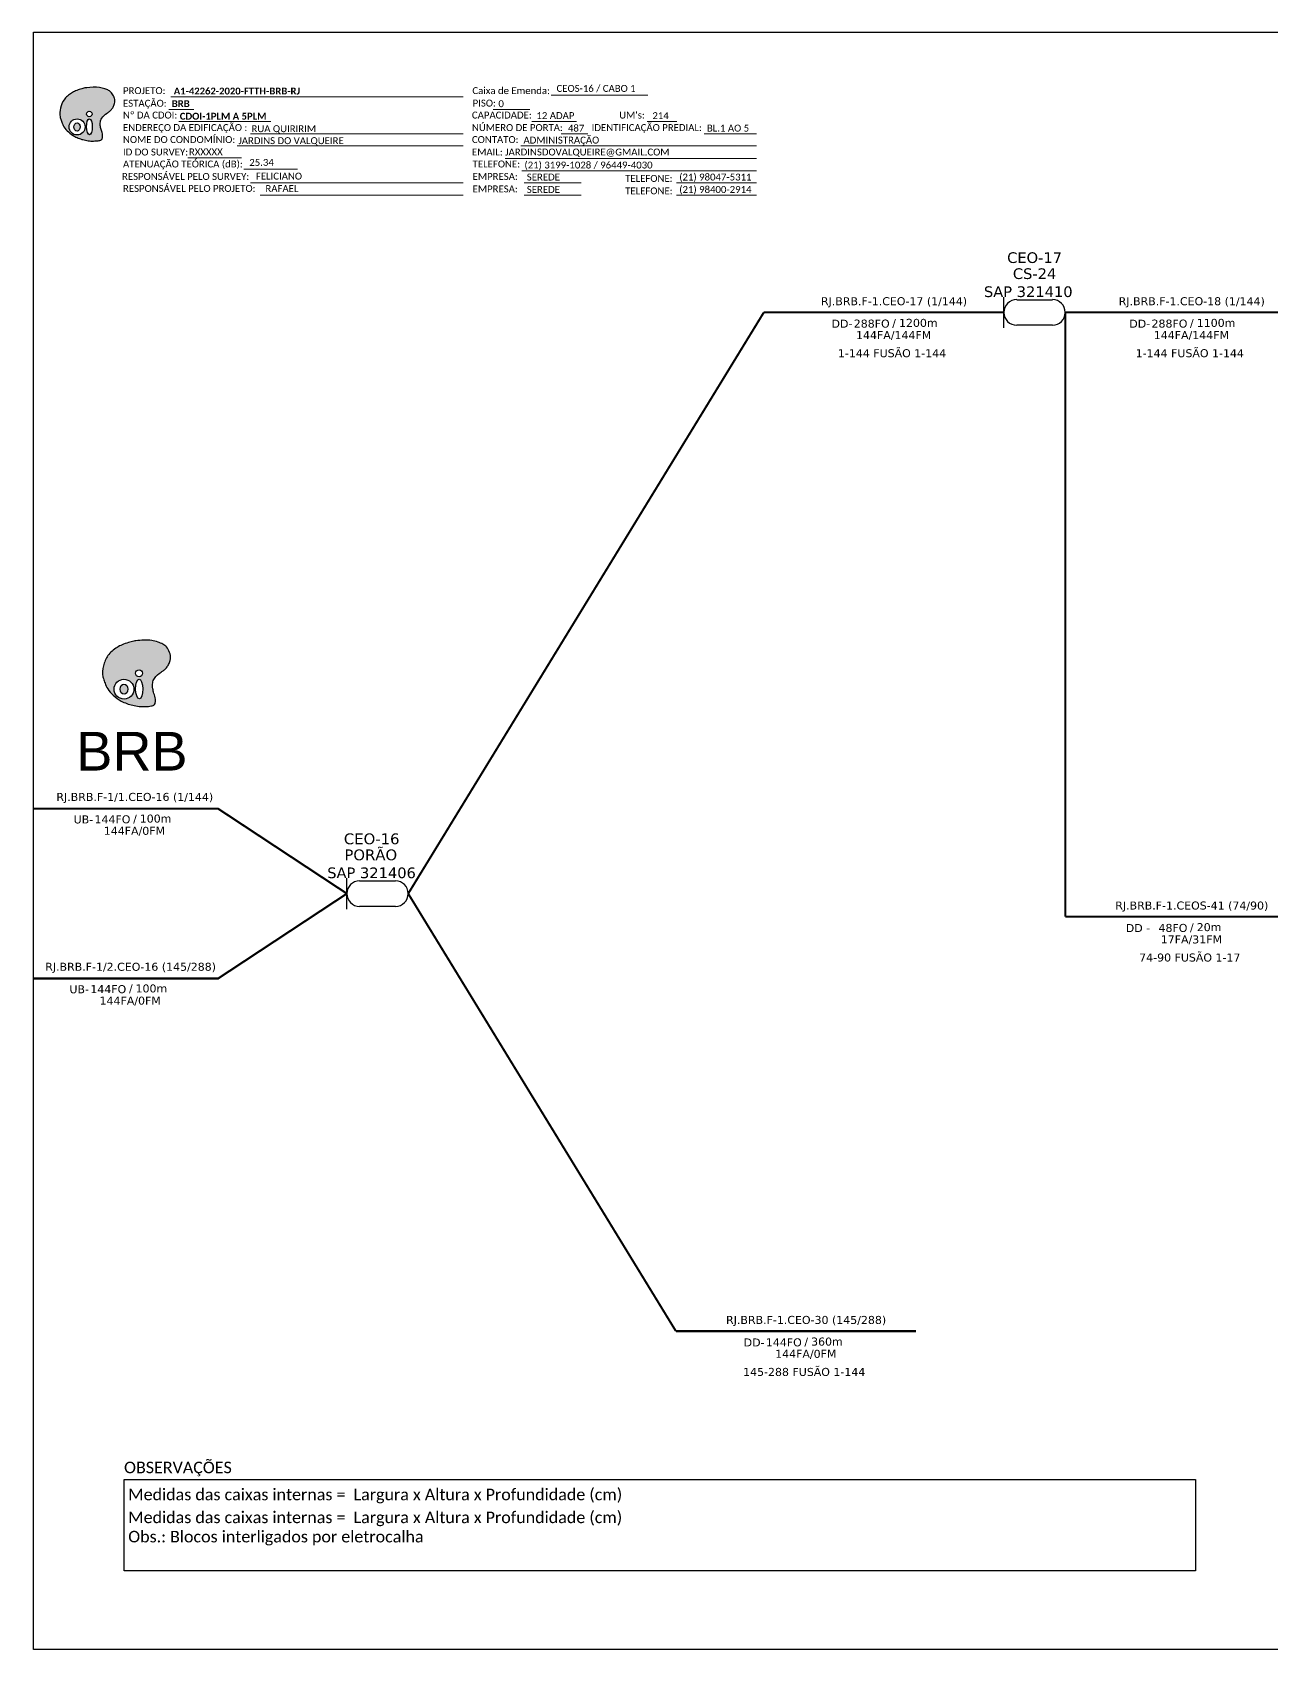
# Model space of a CAD drawing. Header units: inches. Extents: x 1064 to 5530, y 550 to 970.
# Drawn here: x 1709.3 to 2031.2, y 550.4 to 970.4 of the extents above; entities that cross this region are included whole.
import ezdxf
from ezdxf.enums import TextEntityAlignment as Align

# ---------------------------------------------------------------- set-up
doc = ezdxf.new("R2010")
doc.units = ezdxf.units.IN
doc.header["$MEASUREMENT"] = 0
for name, color, linetype in [('20.4-CEO', 1, 'Continuous'), ('20.5-CABO AÉREO', 1, 'Continuous'), ('20.5-CABO EM DUTO', 1, 'Continuous')]:
    doc.layers.add(name, color=color, linetype=linetype)
doc.layers.add('40.1-ETIQUETAS', color=1, linetype='Continuous', lineweight=20)
doc.styles.add('ARIAL', font='arial.ttf')
doc.styles.add('siredit', font='verdana.ttf')
doc.styles.add('WMF-Calibri0', font='calibri.ttf')
doc.styles.add('WMF-Calibri1', font='calibrib.ttf')
doc.linetypes.add('FENCELINE1', pattern='A,0.25,-0.1,[133,ltypeshp.shx,S=0.1,R=0,X=-0.1,Y=0],-0.1,1', length=1.45)

# ---------------------------------------------------------------- blocks, each defined once
blk = doc.blocks.new('OI')
h = blk.add_hatch(color=40)
edge = h.paths.add_edge_path()
edge.add_spline(control_points=[(4.35, -0.67), (3.92, -0.99), (3.26, -1.5), (2.81, -2.59), (2.9, -3.5), (3.06, -4.27), (3.31, -4.85), (3.37, -5.39), (3.4, -5.88), (3.2, -6.4), (2.54, -6.61), (1.65, -6.63), (0.55, -6.67), (-0.56, -6.42), (-1.61, -6.14), (-2.77, -5.61), (-3.92, -4.77), (-4.89, -3.7), (-5.34, -2.65), (-5.6, -1.94), (-5.85, -0.96), (-5.71, 0.47), (-5.1, 2.02), (-4.14, 3.02), (-3.3, 3.61), (-2.37, 4.16), (-1.36, 4.44), (-0.56, 4.7), (0.79, 4.85), (2.24, 4.97), (3.79, 4.57), (4.67, 4.21), (5.44, 3.65), (5.76, 2.99), (6.03, 2.21), (6.01, 1.46), (5.72, 0.64), (5.31, 0.08), (4.88, -0.38), (4.51, -0.55), (4.35, -0.67)], knot_values=[0, 0, 0, 0, 1.60434, 2.417191, 3.427595, 4.282808, 4.776746, 5.304182, 5.888771, 6.258406, 6.858137, 7.79129, 8.986195, 10.124242, 11.187857, 12.242908, 13.953784, 15.414161, 16.515391, 17.349188, 17.675853, 19.552021, 21.515531, 22.568638, 23.63245, 24.621084, 25.782718, 26.745347, 27.142653, 29.870543, 31.004649, 31.921532, 32.709589, 33.801391, 34.042471, 35.192333, 35.971461, 36.628871, 37.254359, 37.836911, 37.836911, 37.836911, 37.836911], degree=3, periodic=0)
h.paths.add_polyline_path([(1.13, -0.87, -1), (-0.04, -0.87, -1)], flags=16)
edge = h.paths.add_edge_path(flags=16)
edge.add_ellipse((0.56, -3.59), major_axis=(-0.02, 1.71), ratio=0.361305, start_angle=0, end_angle=360)
h.paths.add_polyline_path([(-0.36, -3.62, -1), (-3.8, -3.62, -1)], flags=16)
edge = h.paths.add_edge_path(flags=0)
edge.add_ellipse((-2.08, -3.62), major_axis=(0, 0.885), ratio=0.758294, start_angle=0, end_angle=360)
at = {"color": 40}
for centre, radius in [((-2.08, -3.62), 1.72), ((0.54, -0.87), 0.587)]:
    blk.add_circle(centre, radius, dxfattribs=at)
blk.add_ellipse((-2.08, -3.62), major_axis=(0, 0.885), ratio=0.758294, start_param=-3.141592653589792, end_param=3.141592653589792, dxfattribs=at)
blk.add_ellipse((0.56, -3.59), major_axis=(-0.02, 1.71), ratio=0.361305, dxfattribs=at)
at = {"color": 40, "start_tangent": (-0.800898, -0.598801), "end_tangent": (-0.800898, -0.598801)}
blk.add_spline([(4.35, -0.67), (3.2, -1.78), (2.9, -2.54), (2.92, -3.55), (3.12, -4.38), (3.28, -4.85), (3.37, -5.37), (3.35, -5.95), (3.2, -6.29), (2.66, -6.55), (1.73, -6.63), (0.54, -6.62), (-0.58, -6.41), (-1.6, -6.11), (-2.56, -5.67), (-3.95, -4.67), (-4.89, -3.56), (-5.37, -2.56), (-5.64, -1.78), (-5.72, -1.46), (-5.63, 0.42), (-4.84, 2.22), (-4.13, 2.99), (-3.27, 3.62), (-2.4, 4.09), (-1.3, 4.47), (-0.37, 4.72), (0.02, 4.77), (2.75, 4.8), (3.85, 4.53), (4.69, 4.16), (5.31, 3.68), (5.85, 2.73), (5.93, 2.5), (5.94, 1.35), (5.67, 0.62), (5.29, 0.08), (4.84, -0.36), (4.35, -0.67)], degree=3, dxfattribs=at)
blk = doc.blocks.new('ETIQUETA_RS5F')
at = {"layer": '40.1-ETIQUETAS', "color": 0, "style": 'siredit'}
blk.add_text('/', height=1.5, dxfattribs=at).set_placement((1.58, -1.95), align=Align.MIDDLE_RIGHT)
for tag, p in [('ETIQUETA_R_PRIMARIA', (1.21, 4.1)), ('ETIQUETA_R_SECUNDARIA', (1.21, 2.1)), ('F_ATIVAS/F_MORTAS', (1.14, -4.24))]:
    blk.add_attdef(tag, text='', height=1.5, dxfattribs=at).set_placement(p, align=Align.MIDDLE_CENTER)
for tag, p in [('TIPO_CABO', (-6.58, -2.12)), ('CAP_CABO', (0.4, -2.09))]:
    blk.add_attdef(tag, text='', height=1.5, dxfattribs=at).set_placement(p, align=Align.MIDDLE_RIGHT)
blk.add_attdef('METROS', text='', height=1.5, dxfattribs=at).set_placement((2.14, -1.95), align=Align.MIDDLE_LEFT)
for tag, p in [('FUSÃO_1', (0.85, -8.39)), ('FUSÃO_2', (0.85, -10.6)), ('FUSÃO_3', (0.85, -12.93)), ('FUSÃO_4', (0.85, -15.14)), ('FUSÃO_5', (0.85, -17.16))]:
    blk.add_attdef(tag, text='', height=1.5, dxfattribs=at).set_placement(p, align=Align.CENTER)
blk = doc.blocks.new('CEO_UN')
at = {"layer": '20.4-CEO', "color": 0}
for p, q in [((-9.11, 2.39), (-2.39, 2.39)), ((-2.39, -2.39), (-9.11, -2.39))]:
    blk.add_line(p, q, dxfattribs=at)
blk.add_lwpolyline([(-11.5, -2.89), (-11.5, 2.89)], dxfattribs=at)
for centre, start, end in [((-9.11, 0), 90, 270), ((-2.39, 0), 270, 90)]:
    blk.add_arc(centre, 2.39, start, end, dxfattribs=at)
at = {"layer": '20.4-CEO', "color": 7, "style": 'siredit'}
for tag, height, p in [('NOME?', 2.03, (-5.75, 10.27)), ('LOCAL?', 2.03, (-5.75, 7.27)), ('TIPO?', 2, (-9.11, 3.89))]:
    blk.add_attdef(tag, text='', height=height, dxfattribs=at).set_placement(p, align=Align.MIDDLE_CENTER)
blk.add_attdef('FIBRAS_RESERVA', text='', height=2.03, dxfattribs=at).set_placement((-5.75, -3.97), align=Align.TOP_CENTER)

msp = doc.modelspace()

# ---------------------------------------------------------------- linework, layer by layer
msp.add_lwpolyline([(1709.6, 970.36), (2303.6, 970.36), (2303.6, 550.36), (1709.6, 550.36)], close=True)
at = {"color": 7, "lineweight": 0}
for points in [[(1745.27, 953.57), (1821.24, 953.57)], [(1844.08, 954.06), (1869.21, 954.06)], [(1744.75, 950.29), (1751.3, 950.29)], [(1829.04, 950.33), (1838.52, 950.33)], [(1747.41, 947.22), (1771.23, 947.22)], [(1839.08, 947.22), (1850.7, 947.22)], [(1869.03, 947.22), (1876.69, 947.22)], [(1762.57, 940.87), (1821.24, 940.87)], [(1765.98, 943.98), (1821.24, 943.98)], [(1836.2, 940.87), (1897.43, 940.87)], [(1846.67, 943.98), (1853.61, 943.98)], [(1883.84, 943.98), (1897.4, 943.98)], [(1749.73, 937.81), (1763.67, 937.81)], [(1832.16, 937.63), (1897.43, 937.63)], [(1764.27, 934.84), (1778.21, 934.84)], [(1836.45, 934.4), (1897.43, 934.4)], [(1765.98, 931.29), (1821.24, 931.29)], [(1837.05, 931.29), (1851.85, 931.29)], [(1876.66, 931.29), (1897.43, 931.29)], [(1768.47, 928.05), (1821.24, 928.05)], [(1837.05, 928.05), (1851.85, 928.05)], [(1876.66, 928.05), (1897.43, 928.05)]]:
    msp.add_lwpolyline(points, dxfattribs=at)
at = {"color": 0}
msp.add_lwpolyline([(1733.17, 594.55), (2011.42, 594.55), (2011.42, 570.85), (1733.17, 570.85)], close=True, dxfattribs=at)
at = {"layer": '20.5-CABO AÉREO', "color": 0, "ltscale": 8}
for p, q in [((1961.68, 893.62), (1961.68, 901.62)), ((1965, 900.93), (1974.3, 900.93)), ((1974.3, 894.3), (1965, 894.3))]:
    msp.add_line(p, q, dxfattribs=at)
at = {"layer": '20.5-CABO AÉREO', "color": 0, "ltscale": 8, "const_width": 0.554}
for points in [[(1806.96, 746.69), (1899.32, 897.62)], [(1899.32, 897.62), (1961.68, 897.62)], [(1977.62, 897.62), (1977.62, 740.68)], [(1806.96, 746.69), (1876.49, 633.06)], [(1977.62, 740.68), (2039.98, 740.68)], [(1876.49, 633.06), (1938.86, 633.06)]]:
    msp.add_lwpolyline(points, dxfattribs=at)
at = {"layer": '20.5-CABO AÉREO', "color": 7, "ltscale": 8, "const_width": 0.554}
msp.add_lwpolyline([(1977.62, 897.62), (2039.98, 897.62)], dxfattribs=at)
at = {"layer": '20.5-CABO AÉREO', "color": 0, "ltscale": 8}
for centre, start, end in [((1965, 897.62), 90, 270), ((1974.3, 897.62), 270, 90)]:
    msp.add_arc(centre, 3.32, start, end, dxfattribs=at)
at = {"layer": '20.5-CABO EM DUTO', "color": 7, "const_width": 0.554}
for points in [[(1709.6, 768.75), (1757.57, 768.75), (1791.02, 746.69)], [(1709.6, 724.64), (1757.57, 724.64), (1791.02, 746.69)]]:
    msp.add_lwpolyline(points, dxfattribs=at)

# ---------------------------------------------------------------- block references
at = {"color": 7}
for p, xscale, yscale, zscale, rotation in [((1723.46, 950.19), 1.213923925163967, 1.213923925163954, 1.213923925163967, 0.1532896023949059), ((1736.23, 805.21), 1.49710697877893, 1.497106956351135, 1.497106964549302, 0.1532885625931853)]:
    msp.add_blockref('OI', p, dxfattribs=dict(at, xscale=xscale, yscale=yscale, zscale=zscale, rotation=rotation))
at = {"layer": '20.4-CEO', "color": 0}
ref = msp.add_blockref('CEO_UN', (1806.96, 746.69), dxfattribs=dict(at, xscale=1.385826771653544, yscale=1.385826771653544, zscale=1.385826771653544))
ref.add_attrib('NOME?', 'CEO-16', dxfattribs={"color": 0, "height": 2.81, "style": 'siredit'}).set_placement((1797.47, 760.92), align=Align.MIDDLE_CENTER)
ref.add_attrib('LOCAL?', 'PORÃO', dxfattribs={"color": 0, "height": 2.81, "style": 'siredit'}).set_placement((1797.23, 756.76), align=Align.MIDDLE_CENTER)
ref.add_attrib('TIPO?', '          SAP 321406', dxfattribs={"color": 0, "height": 2.7717, "style": 'siredit'}).set_placement((1791.39, 752.09), align=Align.MIDDLE_CENTER)
at = {"layer": '20.5-CABO AÉREO', "color": 7, "ltscale": 8}
ref = msp.add_blockref('ETIQUETA_RS5F', (2008.8, 897.62), dxfattribs=dict(at, xscale=1.385826771653544, yscale=1.385826771653544, zscale=1.385826771653544))
ref.add_attrib('ETIQUETA_R_SECUNDARIA', 'RJ.BRB.F-1.CEO-18 (1/144)', dxfattribs={"layer": '40.1-ETIQUETAS', "color": 0, "height": 2.0787, "style": 'siredit'}).set_placement((2010.48, 900.53), align=Align.MIDDLE_CENTER)
ref.add_attrib('TIPO_CABO', 'DD-', dxfattribs={"layer": '40.1-ETIQUETAS', "color": 0, "height": 2.079, "style": 'siredit'}).set_placement((1999.67, 894.69), align=Align.MIDDLE_RIGHT)
ref.add_attrib('CAP_CABO', '288FO', dxfattribs={"layer": '40.1-ETIQUETAS', "color": 0, "height": 2.079, "style": 'siredit'}).set_placement((2009.35, 894.72), align=Align.MIDDLE_RIGHT)
ref.add_attrib('METROS', '1100m', dxfattribs={"layer": '40.1-ETIQUETAS', "color": 0, "height": 2.079, "style": 'siredit'}).set_placement((2011.77, 894.91), align=Align.MIDDLE_LEFT)
ref.add_attrib('F_ATIVAS/F_MORTAS', '144FA/144FM', dxfattribs={"layer": '40.1-ETIQUETAS', "color": 0, "height": 2.0787, "style": 'siredit'}).set_placement((2010.38, 891.73), align=Align.MIDDLE_CENTER)
ref.add_attrib('FUSÃO_1', '1-144 FUSÃO 1-144', dxfattribs={"layer": '40.1-ETIQUETAS', "color": 0, "height": 2.0787, "style": 'siredit'}).set_placement((2009.97, 885.99), align=Align.CENTER)
at = {"layer": '20.5-CABO AÉREO', "color": 0, "linetype": 'FENCELINE1', "ltscale": 8}
ref = msp.add_blockref('ETIQUETA_RS5F', (2008.8, 740.68), dxfattribs=dict(at, xscale=1.385826771653544, yscale=1.385826771653544, zscale=1.385826771653544))
ref.add_attrib('ETIQUETA_R_SECUNDARIA', 'RJ.BRB.F-1.CEOS-41 (74/90)', dxfattribs={"layer": '40.1-ETIQUETAS', "color": 0, "height": 2.0787, "style": 'siredit'}).set_placement((2010.48, 743.6), align=Align.MIDDLE_CENTER)
ref.add_attrib('TIPO_CABO', 'DD -', dxfattribs={"layer": '40.1-ETIQUETAS', "color": 0, "height": 2.079, "style": 'siredit'}).set_placement((1999.67, 737.75), align=Align.MIDDLE_RIGHT)
ref.add_attrib('CAP_CABO', '48FO', dxfattribs={"layer": '40.1-ETIQUETAS', "color": 0, "height": 2.079, "style": 'siredit'}).set_placement((2009.35, 737.78), align=Align.MIDDLE_RIGHT)
ref.add_attrib('METROS', '20m', dxfattribs={"layer": '40.1-ETIQUETAS', "color": 0, "height": 2.079, "style": 'siredit'}).set_placement((2011.77, 737.98), align=Align.MIDDLE_LEFT)
ref.add_attrib('F_ATIVAS/F_MORTAS', '17FA/31FM', dxfattribs={"layer": '40.1-ETIQUETAS', "color": 0, "height": 2.079, "style": 'siredit'}).set_placement((2010.38, 734.8), align=Align.MIDDLE_CENTER)
ref.add_attrib('FUSÃO_1', '74-90 FUSÃO 1-17', dxfattribs={"layer": '40.1-ETIQUETAS', "color": 0, "height": 2.0787, "style": 'siredit'}).set_placement((2009.97, 729.06), align=Align.CENTER)
at = {"layer": '20.5-CABO AÉREO', "color": 0, "ltscale": 8}
ref = msp.add_blockref('ETIQUETA_RS5F', (1908.63, 633.06), dxfattribs=dict(at, xscale=1.385826771653544, yscale=1.385826771653544, zscale=1.385826771653544))
ref.add_attrib('ETIQUETA_R_SECUNDARIA', 'RJ.BRB.F-1.CEO-30 (145/288)', dxfattribs={"layer": '40.1-ETIQUETAS', "color": 0, "height": 2.0787, "style": 'siredit'}).set_placement((1910.31, 635.98), align=Align.MIDDLE_CENTER)
ref.add_attrib('TIPO_CABO', 'DD-', dxfattribs={"layer": '40.1-ETIQUETAS', "color": 0, "height": 2.079, "style": 'siredit'}).set_placement((1899.51, 630.13), align=Align.MIDDLE_RIGHT)
ref.add_attrib('CAP_CABO', '144FO', dxfattribs={"layer": '40.1-ETIQUETAS', "color": 0, "height": 2.079, "style": 'siredit'}).set_placement((1909.18, 630.16), align=Align.MIDDLE_RIGHT)
ref.add_attrib('METROS', '360m', dxfattribs={"layer": '40.1-ETIQUETAS', "color": 0, "height": 2.079, "style": 'siredit'}).set_placement((1911.6, 630.36), align=Align.MIDDLE_LEFT)
ref.add_attrib('F_ATIVAS/F_MORTAS', '144FA/0FM', dxfattribs={"layer": '40.1-ETIQUETAS', "color": 0, "height": 2.079, "style": 'siredit'}).set_placement((1910.22, 627.18), align=Align.MIDDLE_CENTER)
ref.add_attrib('FUSÃO_1', '145-288 FUSÃO 1-144', dxfattribs={"layer": '40.1-ETIQUETAS', "color": 0, "height": 2.0787, "style": 'siredit'}).set_placement((1909.81, 621.44), align=Align.CENTER)
at = {"layer": '40.1-ETIQUETAS', "color": 0}
ref = msp.add_blockref('ETIQUETA_RS5F', (1931.46, 897.62), dxfattribs=dict(at, xscale=1.385826771653544, yscale=1.385826771653544, zscale=1.385826771653544))
ref.add_attrib('ETIQUETA_R_SECUNDARIA', 'RJ.BRB.F-1.CEO-17 (1/144)', dxfattribs={"color": 0, "height": 2.0787, "style": 'siredit'}).set_placement((1933.14, 900.53), align=Align.MIDDLE_CENTER)
ref.add_attrib('TIPO_CABO', 'DD-', dxfattribs={"color": 0, "height": 2.079, "style": 'siredit'}).set_placement((1922.33, 894.69), align=Align.MIDDLE_RIGHT)
ref.add_attrib('CAP_CABO', '288FO', dxfattribs={"color": 0, "height": 2.079, "style": 'siredit'}).set_placement((1932.01, 894.72), align=Align.MIDDLE_RIGHT)
ref.add_attrib('METROS', '1200m', dxfattribs={"color": 0, "height": 2.079, "style": 'siredit'}).set_placement((1934.43, 894.91), align=Align.MIDDLE_LEFT)
ref.add_attrib('F_ATIVAS/F_MORTAS', '144FA/144FM', dxfattribs={"color": 0, "height": 2.0787, "style": 'siredit'}).set_placement((1933.04, 891.73), align=Align.MIDDLE_CENTER)
ref.add_attrib('FUSÃO_1', '1-144 FUSÃO 1-144', dxfattribs={"color": 0, "height": 2.0787, "style": 'siredit'}).set_placement((1932.63, 885.99), align=Align.CENTER)
at = {"layer": '40.1-ETIQUETAS', "color": 7}
ref = msp.add_blockref('ETIQUETA_RS5F', (1734.29, 768.89), dxfattribs=dict(at, xscale=1.385826771653544, yscale=1.385826771653544, zscale=1.385826771653544))
ref.add_attrib('ETIQUETA_R_SECUNDARIA', 'RJ.BRB.F-1/1.CEO-16 (1/144)', dxfattribs={"color": 0, "height": 2.0787, "style": 'siredit'}).set_placement((1735.93, 771.8), align=Align.MIDDLE_CENTER)
ref.add_attrib('TIPO_CABO', 'UB-', dxfattribs={"color": 0, "height": 2.079, "style": 'siredit'}).set_placement((1725.13, 765.96), align=Align.MIDDLE_RIGHT)
ref.add_attrib('CAP_CABO', '144FO', dxfattribs={"color": 0, "height": 2.079, "style": 'siredit'}).set_placement((1734.8, 765.99), align=Align.MIDDLE_RIGHT)
ref.add_attrib('METROS', '100m', dxfattribs={"color": 0, "height": 2.079, "style": 'siredit'}).set_placement((1737.22, 766.18), align=Align.MIDDLE_LEFT)
ref.add_attrib('F_ATIVAS/F_MORTAS', '144FA/0FM', dxfattribs={"color": 0, "height": 2.079, "style": 'siredit'}).set_placement((1735.84, 763), align=Align.MIDDLE_CENTER)
ref = msp.add_blockref('ETIQUETA_RS5F', (1733.2, 724.78), dxfattribs=dict(at, xscale=1.385826771653544, yscale=1.385826771653544, zscale=1.385826771653544))
ref.add_attrib('ETIQUETA_R_SECUNDARIA', 'RJ.BRB.F-1/2.CEO-16 (145/288)', dxfattribs={"color": 0, "height": 2.0787, "style": 'siredit'}).set_placement((1734.84, 727.7), align=Align.MIDDLE_CENTER)
ref.add_attrib('TIPO_CABO', 'UB-', dxfattribs={"color": 0, "height": 2.079, "style": 'siredit'}).set_placement((1724.03, 721.85), align=Align.MIDDLE_RIGHT)
ref.add_attrib('CAP_CABO', '144FO', dxfattribs={"color": 0, "height": 2.079, "style": 'siredit'}).set_placement((1733.71, 721.88), align=Align.MIDDLE_RIGHT)
ref.add_attrib('METROS', '100m', dxfattribs={"color": 0, "height": 2.079, "style": 'siredit'}).set_placement((1736.13, 722.07), align=Align.MIDDLE_LEFT)
ref.add_attrib('F_ATIVAS/F_MORTAS', '144FA/0FM', dxfattribs={"color": 0, "height": 2.079, "style": 'siredit'}).set_placement((1734.74, 718.9), align=Align.MIDDLE_CENTER)

# ---------------------------------------------------------------- texts
at = {"color": 7, "lineweight": 0, "style": 'WMF-Calibri0'}
for s, height, p in [('PROJETO:', 1.793, (1732.87, 954.32)), ('Caixa de Emenda:', 1.7927, (1823.62, 954.32)), ('ESTAÇÃO:', 1.793, (1732.87, 951.04)), ('Nº DA CDOI:', 1.7927, (1732.87, 947.97)), ('CAPACIDADE:', 1.7927, (1823.51, 947.97)), ('PISO:', 1.793, (1823.69, 951.08)), ("UM's:", 1.793, (1861.76, 947.97)), ('ENDEREÇO DA EDIFICAÇÃO :', 1.7927, (1732.87, 944.73)), ('NÚMERO DE PORTA:', 1.7927, (1823.51, 944.73)), ('IDENTIFICAÇÃO PREDIAL:', 1.7927, (1854.6, 944.73)), ('NOME DO CONDOMÍNIO:', 1.7927, (1732.87, 941.62)), ('CONTATO:', 1.793, (1823.51, 941.62)), ('ATENUAÇÃO TEÓRICA (dB):', 1.7927, (1732.87, 935.27)), ('ID DO SURVEY:', 1.7927, (1732.87, 938.38)), ('EMAIL: JARDINSDOVALQUEIRE@GMAIL.COM', 1.7927, (1823.51, 938.38)), ('TELEFONE:', 1.793, (1823.69, 935.27)), ('RESPONSÁVEL PELO SURVEY:', 1.7927, (1732.62, 932.03)), ('EMPRESA:', 1.793, (1823.69, 932.03)), ('TELEFONE:', 1.793, (1863.3, 931.53)), ('RESPONSÁVEL PELO PROJETO:', 1.7927, (1732.87, 928.92)), ('EMPRESA:', 1.793, (1823.69, 928.8)), ('TELEFONE:', 1.793, (1863.3, 928.29))]:
    msp.add_text(s, height=height, dxfattribs=at).set_placement(p)
at = {"color": 7}
for s, height, style, p in [('A1-42262-2020-FTTH-BRB-RJ', 1.7927, 'WMF-Calibri1', (1746.06, 954.22)), ('CEOS-16 / CABO 1', 1.7927, 'WMF-Calibri0', (1845.48, 954.9)), ('BRB', 1.793, 'WMF-Calibri1', (1745.55, 950.94)), ('0', 1.79, 'WMF-Calibri0', (1830.39, 950.93)), ('12 ADAP', 1.793, 'WMF-Calibri0', (1840.26, 947.84)), ('214', 1.793, 'WMF-Calibri0', (1870.38, 947.82)), ('RUA QUIRIRIM', 1.7927, 'WMF-Calibri0', (1766.25, 944.44)), ('487', 1.793, 'WMF-Calibri0', (1848.45, 944.58)), ('BL.1 AO 5', 1.793, 'WMF-Calibri0', (1884.54, 944.58)), ('JARDINS DO VALQUEIRE', 1.7927, 'WMF-Calibri0', (1762.84, 941.33)), ('ADMINISTRAÇÃO', 1.7927, 'WMF-Calibri0', (1836.9, 941.47)), ('RXXXXX', 1.793, 'WMF-Calibri0', (1750, 938.42)), ('25.34', 1.793, 'WMF-Calibri0', (1765.67, 935.68)), ('(21) 3199-1028 / 96449-4030', 1.7927, 'WMF-Calibri0', (1837.15, 935)), ('FELICIANO', 1.793, 'WMF-Calibri0', (1767.38, 932.12)), ('SEREDE', 1.793, 'WMF-Calibri0', (1837.76, 931.88)), ('(21) 98047-5311', 1.7927, 'WMF-Calibri0', (1877.36, 931.88)), ('RAFAEL', 1.793, 'WMF-Calibri0', (1769.87, 928.89)), ('SEREDE', 1.793, 'WMF-Calibri0', (1837.76, 928.65)), ('(21) 98400-2914', 1.7927, 'WMF-Calibri0', (1877.36, 928.65))]:
    msp.add_text(s, height=height, dxfattribs=dict(at, style=style)).set_placement(p)
at = {"color": 7, "style": 'WMF-Calibri1'}
msp.add_text('CDOI-1PLM A 5PLM', height=1.7927, dxfattribs=at).set_placement((1758.88, 947.68), align=Align.CENTER)
at = {"color": 0, "style": 'ARIAL'}
msp.add_text('BRB', height=10.058, dxfattribs=at).set_placement((1720.75, 778.64))
at = {"style": 'WMF-Calibri0'}
msp.add_text('OBSERVAÇÕES', height=3, dxfattribs=at).set_placement((1733.15, 596.17))
at = {"char_height": 3, "width": 277.1819, "attachment_point": 1, "style": 'WMF-Calibri0'}
for s, insert in [('Medidas das caixas internas =  Largura x Altura x Profundidade (cm)', (1734.23, 592.15)), ('Medidas das caixas internas =  Largura x Altura x Profundidade (cm)\\PObs.: Blocos interligados por eletrocalha', (1734.23, 586.21))]:
    msp.add_mtext(s, dxfattribs=dict(at, insert=insert))
at = {"layer": '20.5-CABO AÉREO', "color": 7, "ltscale": 8, "style": 'siredit'}
for s, p in [('CEO-17', (1969.65, 911.85)), ('CS-24', (1969.65, 907.69))]:
    msp.add_text(s, height=2.772, dxfattribs=at).set_placement(p, align=Align.MIDDLE_CENTER)
at = {"layer": '20.5-CABO AÉREO', "color": 0, "ltscale": 8, "style": 'siredit'}
msp.add_text('     SAP 321410', height=2.7717, dxfattribs=at).set_placement((1964.99, 903.01), align=Align.MIDDLE_CENTER)

doc.saveas('drawing.dxf')
